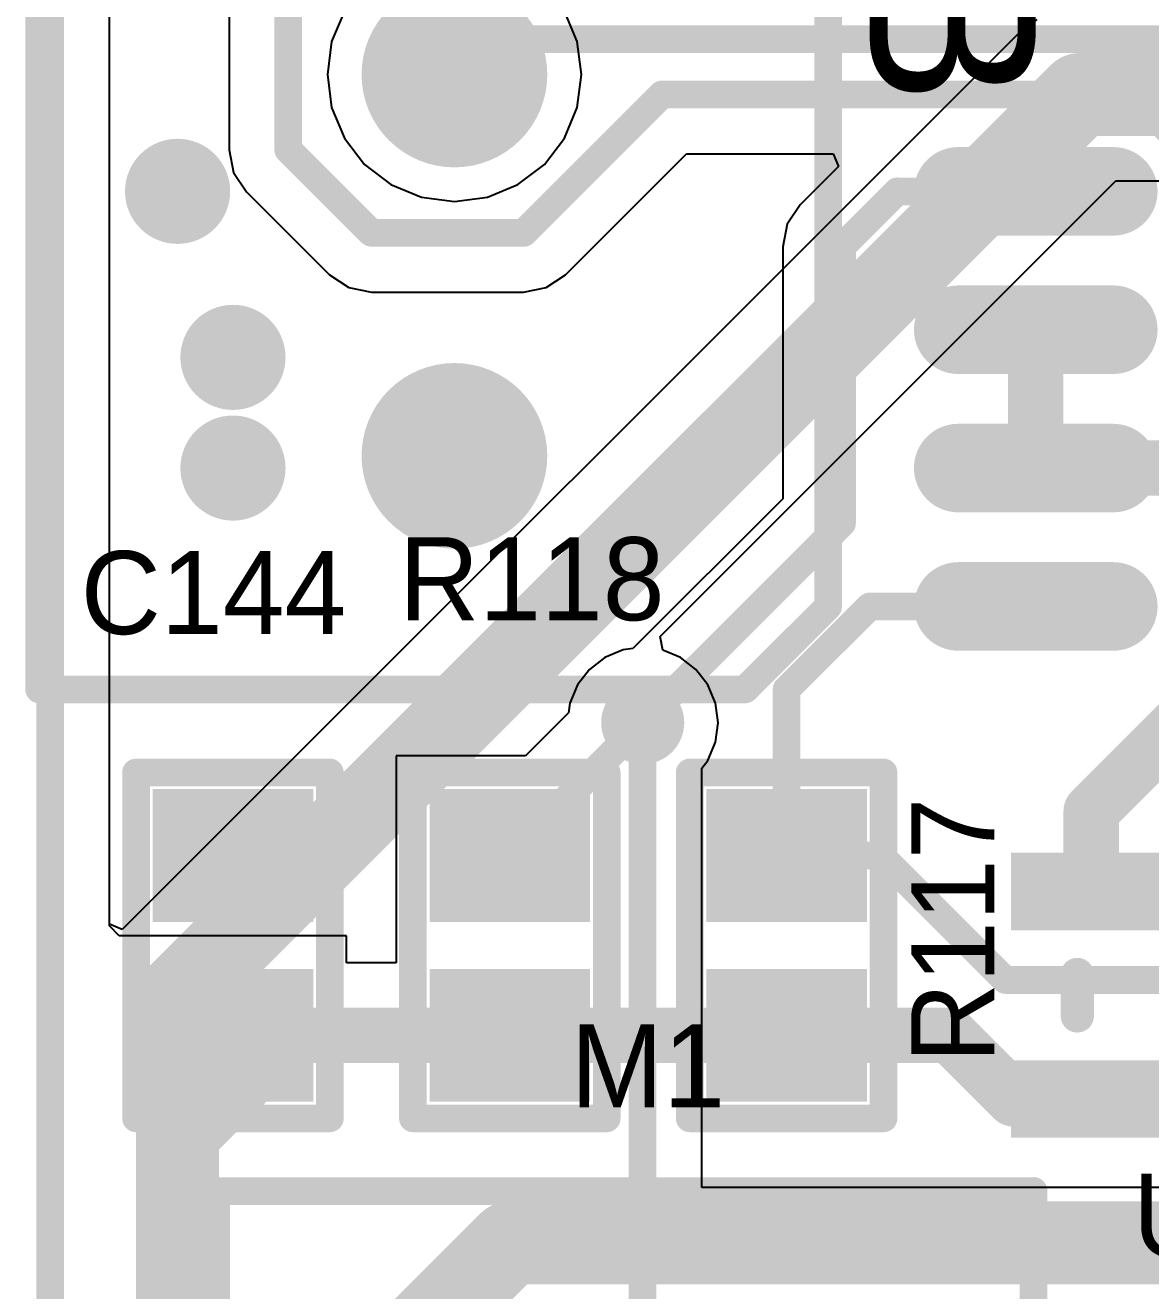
# Model space of a CAD drawing. Extents: x 1012 to 1122, y 1012 to 1122.
# Drawn here: x 1011.55 to 1021.88, y 1091.25 to 1102.87 of the extents above; entities that cross this region are included whole.
import ezdxf

# ---------------------------------------------------------------- set-up
doc = ezdxf.new("R2010")
doc.units = 0
doc.layers.get('0').update_dxf_attribs({"linetype": 'CONTINUOUS'})
for name, color, linetype in [('BOTTOMLAYER', 5, 'CONTINUOUS'), ('BOTTOMSOLDER', 6, 'CONTINUOUS'), ('KEEPOUTLAYER', 6, 'CONTINUOUS'), ('MECHANICAL1', 6, 'CONTINUOUS'), ('MULTILAYER', 9, 'CONTINUOUS'), ('TOPLAYER', 1, 'CONTINUOUS'), ('TOPOVERLAY', 2, 'CONTINUOUS'), ('TOPPASTE', 8, 'CONTINUOUS'), ('TOPSOLDER', 216, 'CONTINUOUS')]:
    doc.layers.add(name, color=color, linetype=linetype)

# ---------------------------------------------------------------- blocks, each defined once
blk = doc.blocks.new('CC0603_96')
at = {"layer": 'TOPLAYER'}
for points in [[(-0.508, -0.635), (0.508, -0.635), (-0.508, 0.635), (0.508, 0.635)], [(1.143, -0.635), (2.159, -0.635), (1.143, 0.635), (2.159, 0.635)]]:
    blk.add_solid(points, dxfattribs=at)
at = {"layer": 'TOPOVERLAY', "const_width": 0.254}
for points in [[(-0.762, 0.889), (-0.762, -0.889)], [(-0.762, 0.889), (-0.508, 0.889)], [(-0.508, 0.889), (2.413, 0.889)], [(2.413, 0.889), (2.413, -0.889)], [(-0.762, -0.889), (2.413, -0.889)]]:
    blk.add_lwpolyline(points, dxfattribs=at)
at = {"layer": 'TOPOVERLAY', "const_width": 0.127}
for points in [[(-0.8255, 0.889, 1), (-0.6985, 0.889, 1)], [(-0.8255, 0.889, 1), (-0.6985, 0.889, 1)], [(-0.5715, 0.889, 1), (-0.4445, 0.889, 1)], [(-0.5715, 0.889, 1), (-0.4445, 0.889, 1)], [(2.3495, 0.889, 1), (2.4765, 0.889, 1)], [(2.3495, 0.889, 1), (2.4765, 0.889, 1)], [(-0.8255, -0.889, 1), (-0.6985, -0.889, 1)], [(-0.8255, -0.889, 1), (-0.6985, -0.889, 1)], [(2.3495, -0.889, 1), (2.4765, -0.889, 1)], [(2.3495, -0.889, 1), (2.4765, -0.889, 1)]]:
    blk.add_lwpolyline(points, format="xyb", close=True, dxfattribs=at)
at = {"layer": 'TOPPASTE'}
for points in [[(-0.508, -0.635), (0.508, -0.635), (-0.508, 0.635), (0.508, 0.635)], [(1.143, -0.635), (2.159, -0.635), (1.143, 0.635), (2.159, 0.635)]]:
    blk.add_solid(points, dxfattribs=at)
at = {"layer": 'TOPSOLDER'}
for points in [[(-0.6096, -0.7366), (0.6096, -0.7366), (-0.6096, 0.7366), (0.6096, 0.7366)], [(1.0414, -0.7366), (2.2606, -0.7366), (1.0414, 0.7366), (2.2606, 0.7366)]]:
    blk.add_solid(points, dxfattribs=at)
blk = doc.blocks.new('ECH350H_3P_120')
at = {"layer": 'BOTTOMLAYER', "const_width": 0.75}
for points in [[(3.125, 0, 1), (3.875, 0, 1)], [(6.625, 0, 1), (7.375, 0, 1)]]:
    blk.add_lwpolyline(points, format="xyb", close=True, dxfattribs=at)
at = {"layer": 'BOTTOMLAYER'}
blk.add_solid([(-0.75, -0.75), (0.75, -0.75), (-0.75, 0.75), (0.75, 0.75)], dxfattribs=at)
at = {"layer": 'BOTTOMSOLDER', "const_width": 0.852}
for points in [[(3.074, 0, 1), (3.926, 0, 1)], [(6.574, 0, 1), (7.426, 0, 1)]]:
    blk.add_lwpolyline(points, format="xyb", close=True, dxfattribs=at)
at = {"layer": 'BOTTOMSOLDER'}
blk.add_solid([(-0.852, -0.852), (0.852, -0.852), (-0.852, 0.852), (0.852, 0.852)], dxfattribs=at)
at = {"layer": 'MULTILAYER', "const_width": 0.75}
for points in [[(3.125, 0, 1), (3.875, 0, 1)], [(6.625, 0, 1), (7.375, 0, 1)]]:
    blk.add_lwpolyline(points, format="xyb", close=True, dxfattribs=at)
at = {"layer": 'MULTILAYER'}
blk.add_solid([(-0.75, -0.75), (0.75, -0.75), (-0.75, 0.75), (0.75, 0.75)], dxfattribs=at)
at = {"layer": 'TOPLAYER', "const_width": 0.75}
for points in [[(3.125, 0, 1), (3.875, 0, 1)], [(6.625, 0, 1), (7.375, 0, 1)]]:
    blk.add_lwpolyline(points, format="xyb", close=True, dxfattribs=at)
at = {"layer": 'TOPLAYER'}
blk.add_solid([(-0.75, -0.75), (0.75, -0.75), (-0.75, 0.75), (0.75, 0.75)], dxfattribs=at)
at = {"layer": 'TOPOVERLAY', "const_width": 0.254}
for points in [[(0.762, 4.572), (-0.762, 4.572)], [(0, 3.81), (-0.762, 4.572)], [(0, 3.81), (0.762, 4.572)], [(-2.159, 2.667), (-1.397, 3.429)], [(8.382, 3.429), (-1.397, 3.429)], [(9.144, 2.667), (8.382, 3.429)], [(-2.159, -3.81), (-2.159, 2.667)], [(9.144, -3.81), (9.144, 2.667)], [(9.144, -3.81), (-2.159, -3.81)]]:
    blk.add_lwpolyline(points, dxfattribs=at)
at = {"layer": 'TOPOVERLAY', "const_width": 0.127}
for points in [[(-0.825, 4.572, 1), (-0.699, 4.572, 1)], [(-0.825, 4.572, 1), (-0.699, 4.572, 1)], [(0.699, 4.572, 1), (0.825, 4.572, 1)], [(0.699, 4.572, 1), (0.825, 4.572, 1)], [(-0.064, 3.81, 1), (0.064, 3.81, 1)], [(-0.064, 3.81, 1), (0.064, 3.81, 1)], [(-1.46, 3.429, 1), (-1.333, 3.429, 1)], [(-1.46, 3.429, 1), (-1.333, 3.429, 1)], [(8.319, 3.429, 1), (8.445, 3.429, 1)], [(8.319, 3.429, 1), (8.445, 3.429, 1)], [(-2.223, 2.667, 1), (-2.095, 2.667, 1)], [(-2.223, 2.667, 1), (-2.095, 2.667, 1)], [(9.08, 2.667, 1), (9.207, 2.667, 1)], [(9.08, 2.667, 1), (9.207, 2.667, 1)], [(-2.223, -3.81, 1), (-2.095, -3.81, 1)], [(-2.223, -3.81, 1), (-2.095, -3.81, 1)], [(9.08, -3.81, 1), (9.207, -3.81, 1)], [(9.08, -3.81, 1), (9.207, -3.81, 1)]]:
    blk.add_lwpolyline(points, format="xyb", close=True, dxfattribs=at)
at = {"layer": 'TOPSOLDER', "const_width": 0.852}
for points in [[(3.074, 0, 1), (3.926, 0, 1)], [(6.574, 0, 1), (7.426, 0, 1)]]:
    blk.add_lwpolyline(points, format="xyb", close=True, dxfattribs=at)
at = {"layer": 'TOPSOLDER'}
blk.add_solid([(-0.852, -0.852), (0.852, -0.852), (-0.852, 0.852), (0.852, 0.852)], dxfattribs=at)
blk = doc.blocks.new('NMH_SC_123')
at = {"layer": 'TOPOVERLAY', "const_width": 0.254}
for points in [[(17.5, 1.25), (-2, 1.25)], [(-2, -6.25), (-2, 1.25)], [(17.5, -6.25), (-2, -6.25)]]:
    blk.add_lwpolyline(points, dxfattribs=at)
at = {"layer": 'TOPOVERLAY', "const_width": 0.127}
for points in [[(-2.064, 1.25, 1), (-1.937, 1.25, 1)], [(-2.064, 1.25, 1), (-1.937, 1.25, 1)], [(-2.064, -6.25, 1), (-1.937, -6.25, 1)], [(-2.064, -6.25, 1), (-1.937, -6.25, 1)]]:
    blk.add_lwpolyline(points, format="xyb", close=True, dxfattribs=at)
blk = doc.blocks.new('CC0603_215')
at = {"layer": 'TOPLAYER'}
for points in [[(-0.508, -0.635), (0.508, -0.635), (-0.508, 0.635), (0.508, 0.635)], [(1.143, -0.635), (2.159, -0.635), (1.143, 0.635), (2.159, 0.635)]]:
    blk.add_solid(points, dxfattribs=at)
at = {"layer": 'TOPOVERLAY', "const_width": 0.254}
for points in [[(-0.762, -0.889), (-0.762, 0.889)], [(-0.508, 0.889), (-0.762, 0.889)], [(2.413, 0.889), (-0.508, 0.889)], [(2.413, -0.889), (2.413, 0.889)], [(2.413, -0.889), (-0.762, -0.889)]]:
    blk.add_lwpolyline(points, dxfattribs=at)
at = {"layer": 'TOPOVERLAY', "const_width": 0.127}
for points in [[(-0.8255, 0.889, 1), (-0.6985, 0.889, 1)], [(-0.8255, 0.889, 1), (-0.6985, 0.889, 1)], [(-0.5715, 0.889, 1), (-0.4445, 0.889, 1)], [(-0.5715, 0.889, 1), (-0.4445, 0.889, 1)], [(2.3495, 0.889, 1), (2.4765, 0.889, 1)], [(2.3495, 0.889, 1), (2.4765, 0.889, 1)], [(-0.8255, -0.889, 1), (-0.6985, -0.889, 1)], [(-0.8255, -0.889, 1), (-0.6985, -0.889, 1)], [(2.3495, -0.889, 1), (2.4765, -0.889, 1)], [(2.3495, -0.889, 1), (2.4765, -0.889, 1)]]:
    blk.add_lwpolyline(points, format="xyb", close=True, dxfattribs=at)
at = {"layer": 'TOPPASTE'}
for points in [[(-0.508, -0.635), (0.508, -0.635), (-0.508, 0.635), (0.508, 0.635)], [(1.143, -0.635), (2.159, -0.635), (1.143, 0.635), (2.159, 0.635)]]:
    blk.add_solid(points, dxfattribs=at)
at = {"layer": 'TOPSOLDER'}
for points in [[(-0.6096, -0.7366), (0.6096, -0.7366), (-0.6096, 0.7366), (0.6096, 0.7366)], [(1.0414, -0.7366), (2.2606, -0.7366), (1.0414, 0.7366), (2.2606, 0.7366)]]:
    blk.add_solid(points, dxfattribs=at)
blk = doc.blocks.new('CC0603_216')
at = {"layer": 'TOPLAYER'}
for points in [[(-0.508, -0.635), (0.508, -0.635), (-0.508, 0.635), (0.508, 0.635)], [(1.143, -0.635), (2.159, -0.635), (1.143, 0.635), (2.159, 0.635)]]:
    blk.add_solid(points, dxfattribs=at)
at = {"layer": 'TOPOVERLAY', "const_width": 0.254}
for points in [[(-0.762, 0.889), (-0.762, -0.889)], [(-0.762, 0.889), (-0.508, 0.889)], [(-0.508, 0.889), (2.413, 0.889)], [(2.413, 0.889), (2.413, -0.889)], [(-0.762, -0.889), (2.413, -0.889)]]:
    blk.add_lwpolyline(points, dxfattribs=at)
at = {"layer": 'TOPOVERLAY', "const_width": 0.127}
for points in [[(-0.8255, 0.889, 1), (-0.6985, 0.889, 1)], [(-0.8255, 0.889, 1), (-0.6985, 0.889, 1)], [(-0.5715, 0.889, 1), (-0.4445, 0.889, 1)], [(-0.5715, 0.889, 1), (-0.4445, 0.889, 1)], [(2.3495, 0.889, 1), (2.4765, 0.889, 1)], [(2.3495, 0.889, 1), (2.4765, 0.889, 1)], [(-0.8255, -0.889, 1), (-0.6985, -0.889, 1)], [(-0.8255, -0.889, 1), (-0.6985, -0.889, 1)], [(2.3495, -0.889, 1), (2.4765, -0.889, 1)], [(2.3495, -0.889, 1), (2.4765, -0.889, 1)]]:
    blk.add_lwpolyline(points, format="xyb", close=True, dxfattribs=at)
at = {"layer": 'TOPPASTE'}
for points in [[(-0.508, -0.635), (0.508, -0.635), (-0.508, 0.635), (0.508, 0.635)], [(1.143, -0.635), (2.159, -0.635), (1.143, 0.635), (2.159, 0.635)]]:
    blk.add_solid(points, dxfattribs=at)
at = {"layer": 'TOPSOLDER'}
for points in [[(-0.6096, -0.7366), (0.6096, -0.7366), (-0.6096, 0.7366), (0.6096, 0.7366)], [(1.0414, -0.7366), (2.2606, -0.7366), (1.0414, 0.7366), (2.2606, 0.7366)]]:
    blk.add_solid(points, dxfattribs=at)
blk = doc.blocks.new('SOT_23_5_245')
at = {"layer": 'TOPLAYER'}
for points in [[(-2.159, -0.635), (-1.651, -0.635), (-2.159, 0.635), (-1.651, 0.635)], [(-1.1938, -0.635), (-0.6858, -0.635), (-1.1938, 0.635), (-0.6858, 0.635)], [(-0.254, -0.635), (0.254, -0.635), (-0.254, 0.635), (0.254, 0.635)], [(-2.159, -3.175), (-1.651, -3.175), (-2.159, -1.905), (-1.651, -1.905)], [(-0.254, -3.175), (0.254, -3.175), (-0.254, -1.905), (0.254, -1.905)]]:
    blk.add_solid(points, dxfattribs=at)
at = {"layer": 'TOPOVERLAY', "const_width": 0.3048}
blk.add_lwpolyline([(-0.762, -2.667), (-1.143, -2.667)], dxfattribs=at)
at = {"layer": 'TOPOVERLAY', "const_width": 0.1524}
for points in [[(-1.2192, -2.667, 1), (-1.0668, -2.667, 1)], [(-0.8382, -2.667, 1), (-0.6858, -2.667, 1)]]:
    blk.add_lwpolyline(points, format="xyb", close=True, dxfattribs=at)
at = {"layer": 'TOPPASTE'}
for points in [[(-2.159, -0.635), (-1.651, -0.635), (-2.159, 0.635), (-1.651, 0.635)], [(-1.1938, -0.635), (-0.6858, -0.635), (-1.1938, 0.635), (-0.6858, 0.635)], [(-0.254, -0.635), (0.254, -0.635), (-0.254, 0.635), (0.254, 0.635)], [(-2.159, -3.175), (-1.651, -3.175), (-2.159, -1.905), (-1.651, -1.905)], [(-0.254, -3.175), (0.254, -3.175), (-0.254, -1.905), (0.254, -1.905)]]:
    blk.add_solid(points, dxfattribs=at)
at = {"layer": 'TOPSOLDER'}
for points in [[(-2.2606, -0.7366), (-1.5494, -0.7366), (-2.2606, 0.7366), (-1.5494, 0.7366)], [(-1.2954, -0.7366), (-0.5842, -0.7366), (-1.2954, 0.7366), (-0.5842, 0.7366)], [(-0.3556, -0.7366), (0.3556, -0.7366), (-0.3556, 0.7366), (0.3556, 0.7366)], [(-2.2606, -3.2766), (-1.5494, -3.2766), (-2.2606, -1.8034), (-1.5494, -1.8034)], [(-0.3556, -3.2766), (0.3556, -3.2766), (-0.3556, -1.8034), (0.3556, -1.8034)]]:
    blk.add_solid(points, dxfattribs=at)
blk = doc.blocks.new('SO_8_246')
at = {"layer": 'TOPLAYER', "const_width": 0.6096}
for points in [[(0.7112, 0), (-0.7112, 0)], [(6.2992, 0), (4.8768, 0)], [(0.7112, -1.27), (-0.7112, -1.27)], [(6.2992, -1.27), (4.8768, -1.27)], [(0.7112, -2.54), (-0.7112, -2.54)], [(6.2992, -2.54), (4.8768, -2.54)], [(0.7112, -3.81), (-0.7112, -3.81)], [(6.2992, -3.81), (4.8768, -3.81)]]:
    blk.add_lwpolyline(points, dxfattribs=at)
at = {"layer": 'TOPLAYER', "const_width": 0.3048}
for points in [[(-0.8636, 0, 1), (-0.5588, 0, 1)], [(0.5588, 0, 1), (0.8636, 0, 1)], [(4.7244, 0, 1), (5.0292, 0, 1)], [(6.1468, 0, 1), (6.4516, 0, 1)], [(-0.8636, -1.27, 1), (-0.5588, -1.27, 1)], [(0.5588, -1.27, 1), (0.8636, -1.27, 1)], [(4.7244, -1.27, 1), (5.0292, -1.27, 1)], [(6.1468, -1.27, 1), (6.4516, -1.27, 1)], [(-0.8636, -2.54, 1), (-0.5588, -2.54, 1)], [(0.5588, -2.54, 1), (0.8636, -2.54, 1)], [(4.7244, -2.54, 1), (5.0292, -2.54, 1)], [(6.1468, -2.54, 1), (6.4516, -2.54, 1)], [(-0.8636, -3.81, 1), (-0.5588, -3.81, 1)], [(0.5588, -3.81, 1), (0.8636, -3.81, 1)], [(4.7244, -3.81, 1), (5.0292, -3.81, 1)], [(6.1468, -3.81, 1), (6.4516, -3.81, 1)]]:
    blk.add_lwpolyline(points, format="xyb", close=True, dxfattribs=at)
at = {"layer": 'TOPOVERLAY', "const_width": 0.254}
for points in [[(1.524, -4.445), (1.524, 0.635)], [(1.524, 0.635), (2.159, 0.635)], [(3.429, 0.635), (4.064, 0.635)], [(4.064, -4.445), (4.064, 0.635)], [(1.524, -4.445), (4.064, -4.445)]]:
    blk.add_lwpolyline(points, dxfattribs=at)
at = {"layer": 'TOPOVERLAY', "const_width": 0.127}
for points in [[(1.4605, 0.635, 1), (1.5875, 0.635, 1)], [(1.4605, 0.635, 1), (1.5875, 0.635, 1)], [(2.0955, 0.635, 1), (2.2225, 0.635, 1)], [(2.0955, 0.635, 1), (2.2225, 0.635, 1)], [(3.3655, 0.635, 1), (3.4925, 0.635, 1)], [(3.3655, 0.635, 1), (3.4925, 0.635, 1)], [(4.0005, 0.635, 1), (4.1275, 0.635, 1)], [(4.0005, 0.635, 1), (4.1275, 0.635, 1)], [(1.4605, -4.445, 1), (1.5875, -4.445, 1)], [(1.4605, -4.445, 1), (1.5875, -4.445, 1)], [(4.0005, -4.445, 1), (4.1275, -4.445, 1)], [(4.0005, -4.445, 1), (4.1275, -4.445, 1)]]:
    blk.add_lwpolyline(points, format="xyb", close=True, dxfattribs=at)
at = {"layer": 'TOPOVERLAY', "const_width": 0.254}
blk.add_lwpolyline([(3.429, 0.635, -1), (2.159, 0.635)], format="xyb", dxfattribs=at)
at = {"layer": 'TOPPASTE', "const_width": 0.6096}
for points in [[(0.7112, 0), (-0.7112, 0)], [(6.2992, 0), (4.8768, 0)], [(0.7112, -1.27), (-0.7112, -1.27)], [(6.2992, -1.27), (4.8768, -1.27)], [(0.7112, -2.54), (-0.7112, -2.54)], [(6.2992, -2.54), (4.8768, -2.54)], [(0.7112, -3.81), (-0.7112, -3.81)], [(6.2992, -3.81), (4.8768, -3.81)]]:
    blk.add_lwpolyline(points, dxfattribs=at)
at = {"layer": 'TOPPASTE', "const_width": 0.3048}
for points in [[(-0.8636, 0, 1), (-0.5588, 0, 1)], [(0.5588, 0, 1), (0.8636, 0, 1)], [(4.7244, 0, 1), (5.0292, 0, 1)], [(6.1468, 0, 1), (6.4516, 0, 1)], [(-0.8636, -1.27, 1), (-0.5588, -1.27, 1)], [(0.5588, -1.27, 1), (0.8636, -1.27, 1)], [(4.7244, -1.27, 1), (5.0292, -1.27, 1)], [(6.1468, -1.27, 1), (6.4516, -1.27, 1)], [(-0.8636, -2.54, 1), (-0.5588, -2.54, 1)], [(0.5588, -2.54, 1), (0.8636, -2.54, 1)], [(4.7244, -2.54, 1), (5.0292, -2.54, 1)], [(6.1468, -2.54, 1), (6.4516, -2.54, 1)], [(-0.8636, -3.81, 1), (-0.5588, -3.81, 1)], [(0.5588, -3.81, 1), (0.8636, -3.81, 1)], [(4.7244, -3.81, 1), (5.0292, -3.81, 1)], [(6.1468, -3.81, 1), (6.4516, -3.81, 1)]]:
    blk.add_lwpolyline(points, format="xyb", close=True, dxfattribs=at)
at = {"layer": 'TOPSOLDER', "const_width": 0.8128}
for points in [[(0.7112, 0), (-0.7112, 0)], [(6.2992, 0), (4.8768, 0)], [(0.7112, -1.27), (-0.7112, -1.27)], [(6.2992, -1.27), (4.8768, -1.27)], [(0.7112, -2.54), (-0.7112, -2.54)], [(6.2992, -2.54), (4.8768, -2.54)], [(0.7112, -3.81), (-0.7112, -3.81)], [(6.2992, -3.81), (4.8768, -3.81)]]:
    blk.add_lwpolyline(points, dxfattribs=at)
at = {"layer": 'TOPSOLDER', "const_width": 0.4064}
for points in [[(-0.9144, 0, 1), (-0.508, 0, 1)], [(0.508, 0, 1), (0.9144, 0, 1)], [(4.6736, 0, 1), (5.08, 0, 1)], [(6.096, 0, 1), (6.5024, 0, 1)], [(-0.9144, -1.27, 1), (-0.508, -1.27, 1)], [(0.508, -1.27, 1), (0.9144, -1.27, 1)], [(4.6736, -1.27, 1), (5.08, -1.27, 1)], [(6.096, -1.27, 1), (6.5024, -1.27, 1)], [(-0.9144, -2.54, 1), (-0.508, -2.54, 1)], [(0.508, -2.54, 1), (0.9144, -2.54, 1)], [(4.6736, -2.54, 1), (5.08, -2.54, 1)], [(6.096, -2.54, 1), (6.5024, -2.54, 1)], [(-0.9144, -3.81, 1), (-0.508, -3.81, 1)], [(0.508, -3.81, 1), (0.9144, -3.81, 1)], [(4.6736, -3.81, 1), (5.08, -3.81, 1)], [(6.096, -3.81, 1), (6.5024, -3.81, 1)]]:
    blk.add_lwpolyline(points, format="xyb", close=True, dxfattribs=at)

msp = doc.modelspace()

# ---------------------------------------------------------------- linework, layer by layer
at = {"layer": 'BOTTOMLAYER'}
for p, q in [((1012.326, 1094.616), (1012.326, 1118.795)), ((1014.482, 1102.999), (1014.365, 1102.718)), ((1016.619, 1102.718), (1016.502, 1102.999)), ((1020.835, 1102.921), (1020.671, 1102.795)), ((1020.671, 1102.795), (1012.444, 1094.567)), ((1014.365, 1102.718), (1014.326, 1102.416)), ((1016.658, 1102.416), (1016.619, 1102.718)), ((1020.671, 1102.795), (1020.671, 1102.795)), ((1014.326, 1102.416), (1014.365, 1102.114)), ((1016.619, 1102.114), (1016.658, 1102.416)), ((1014.365, 1102.114), (1014.482, 1101.833)), ((1016.502, 1101.833), (1016.619, 1102.114)), ((1014.482, 1101.833), (1014.667, 1101.591)), ((1016.317, 1101.591), (1016.502, 1101.833)), ((1014.667, 1101.591), (1014.909, 1101.406)), ((1016.075, 1101.406), (1016.317, 1101.591)), ((1017.38, 1097.257), (1021.561, 1101.439)), ((1021.561, 1101.439), (1062.228, 1101.439)), ((1014.909, 1101.406), (1015.19, 1101.289)), ((1015.794, 1101.289), (1016.075, 1101.406)), ((1015.19, 1101.289), (1015.492, 1101.25)), ((1015.492, 1101.25), (1015.794, 1101.289)), ((1017.405, 1097.133), (1017.38, 1097.257)), ((1017.565, 1097.066), (1017.405, 1097.133)), ((1017.708, 1096.956), (1017.565, 1097.066)), ((1017.818, 1096.813), (1017.708, 1096.956)), ((1017.887, 1096.646), (1017.818, 1096.813)), ((1017.911, 1096.467), (1017.887, 1096.646)), ((1017.887, 1096.288), (1017.911, 1096.467)), ((1017.818, 1096.121), (1017.887, 1096.288)), ((1017.763, 1096.049), (1017.818, 1096.121)), ((1017.763, 1092.2), (1017.763, 1096.049)), ((1012.444, 1094.567), (1012.326, 1094.616)), ((1034.775, 1092.2), (1017.763, 1092.2))]:
    msp.add_line(p, q, dxfattribs=at)
for points, const_width in [([(1012.952, 1093.953), (1021.232, 1102.233)], 0.762), ([(1021.232, 1102.233), (1062.228, 1102.233)], 0.762), ([(1017.219, 1087.806), (1017.219, 1096.467)], 0.254), ([(1012.952, 1028.344), (1012.952, 1093.953)], 0.762)]:
    msp.add_lwpolyline(points, dxfattribs=dict(at, const_width=const_width))
for points, const_width in [([(1021.042, 1102.233, 1), (1021.423, 1102.233, 1)], 0.381), ([(1021.042, 1102.233, 1), (1021.423, 1102.233, 1)], 0.381), ([(1012.761, 1101.344, 1), (1013.143, 1101.344, 1)], 0.381), ([(1013.269, 1099.82, 1), (1013.65, 1099.82, 1)], 0.381), ([(1013.269, 1098.804, 1), (1013.65, 1098.804, 1)], 0.381), ([(1017.08, 1096.467, 1), (1017.359, 1096.467, 1)], 0.279), ([(1017.156, 1096.467, 1), (1017.283, 1096.467, 1)], 0.127), ([(1012.761, 1093.953, 1), (1013.143, 1093.953, 1)], 0.381), ([(1012.761, 1093.953, 1), (1013.143, 1093.953, 1)], 0.381), ([(1012.812, 1092.708, 1), (1013.092, 1092.708, 1)], 0.279)]:
    msp.add_lwpolyline(points, format="xyb", close=True, dxfattribs=dict(at, const_width=const_width))
at = {"layer": 'BOTTOMSOLDER'}
for points, const_width in [([(1012.711, 1101.344, 1), (1013.193, 1101.344, 1)], 0.483), ([(1013.219, 1099.82, 1), (1013.701, 1099.82, 1)], 0.483), ([(1013.219, 1098.804, 1), (1013.701, 1098.804, 1)], 0.483), ([(1017.029, 1096.467, 1), (1017.41, 1096.467, 1)], 0.381), ([(1012.761, 1092.708, 1), (1013.143, 1092.708, 1)], 0.381)]:
    msp.add_lwpolyline(points, format="xyb", close=True, dxfattribs=dict(at, const_width=const_width))
at = {"layer": 'KEEPOUTLAYER', "const_width": 0.254}
msp.add_lwpolyline([(1011.782, 1014.795), (1011.782, 1118.795)], dxfattribs=at)
at = {"layer": 'MECHANICAL1', "const_width": 0.254}
msp.add_lwpolyline([(1011.782, 1014.795), (1011.782, 1118.795)], dxfattribs=at)
at = {"layer": 'MULTILAYER'}
for points, const_width in [([(1012.761, 1101.344, 1), (1013.143, 1101.344, 1)], 0.381), ([(1013.269, 1099.82, 1), (1013.65, 1099.82, 1)], 0.381), ([(1013.269, 1098.804, 1), (1013.65, 1098.804, 1)], 0.381), ([(1017.08, 1096.467, 1), (1017.359, 1096.467, 1)], 0.279), ([(1012.812, 1092.708, 1), (1013.092, 1092.708, 1)], 0.279)]:
    msp.add_lwpolyline(points, format="xyb", close=True, dxfattribs=dict(at, const_width=const_width))
at = {"layer": 'TOPLAYER'}
for p, q in [((1012.326, 1094.601), (1012.326, 1118.795)), ((1013.424, 1104.392), (1013.424, 1101.725)), ((1013.424, 1101.725), (1013.466, 1101.517)), ((1016.512, 1100.578), (1017.622, 1101.689)), ((1017.622, 1101.689), (1018.966, 1101.689)), ((1018.966, 1101.689), (1019.015, 1101.572)), ((1019.015, 1101.572), (1018.663, 1101.221)), ((1013.466, 1101.517), (1013.583, 1101.34)), ((1013.583, 1101.34), (1014.345, 1100.578)), ((1018.663, 1101.221), (1018.546, 1101.044)), ((1018.546, 1101.044), (1018.504, 1100.836)), ((1018.504, 1100.836), (1018.504, 1098.521)), ((1014.345, 1100.578), (1014.522, 1100.461)), ((1016.335, 1100.461), (1016.512, 1100.578)), ((1014.522, 1100.461), (1014.73, 1100.419)), ((1014.73, 1100.419), (1016.127, 1100.419)), ((1016.127, 1100.419), (1016.335, 1100.461)), ((1018.504, 1098.521), (1017.13, 1097.147)), ((1017.13, 1097.147), (1017.04, 1097.135)), ((1016.873, 1097.066), (1016.73, 1096.956)), ((1017.04, 1097.135), (1016.873, 1097.066)), ((1016.73, 1096.956), (1016.62, 1096.813)), ((1016.62, 1096.813), (1016.551, 1096.646)), ((1016.539, 1096.556), (1016.145, 1096.162)), ((1016.551, 1096.646), (1016.539, 1096.556)), ((1016.145, 1096.162), (1014.959, 1096.162)), ((1014.959, 1096.162), (1014.959, 1094.334)), ((1012.416, 1094.511), (1012.326, 1094.601)), ((1012.419, 1094.511), (1012.416, 1094.511)), ((1014.501, 1094.511), (1012.419, 1094.511)), ((1012.419, 1094.511), (1012.419, 1094.511)), ((1014.501, 1094.263), (1014.501, 1094.511)), ((1014.959, 1094.263), (1014.501, 1094.263)), ((1014.959, 1094.334), (1014.959, 1094.263))]:
    msp.add_line(p, q, dxfattribs=at)
for points, const_width in [([(1013.968, 1101.725), (1013.968, 1104.392)], 0.254), ([(1015.492, 1102.416), (1015.817, 1102.741)], 0.254), ([(1015.817, 1102.741), (1022.045, 1102.741)], 0.254), ([(1016.127, 1100.963), (1017.397, 1102.233)], 0.254), ([(1017.397, 1102.233), (1021.715, 1102.233)], 0.254), ([(1021.715, 1102.233), (1025.144, 1098.804)], 0.254), ([(1013.968, 1101.725), (1014.73, 1100.963)], 0.254), ([(1019.048, 1100.836), (1019.556, 1101.344)], 0.254), ([(1019.556, 1101.344), (1020.826, 1101.344)], 0.254), ([(1014.73, 1100.963), (1016.127, 1100.963)], 0.254), ([(1019.048, 1098.296), (1019.048, 1100.836)], 0.254), ([(1020.826, 1098.804), (1020.826, 1100.074)], 0.508), ([(1020.826, 1098.804), (1022.35, 1098.804)], 0.508), ([(1017.219, 1096.467), (1019.048, 1098.296)], 0.254), ([(1018.54, 1096.772), (1019.302, 1097.534)], 0.254), ([(1019.302, 1097.534), (1020.826, 1097.534)], 0.254), ([(1021.334, 1095.654), (1022.858, 1097.178)], 0.508), ([(1018.54, 1095.248), (1018.54, 1096.772)], 0.254), ([(1016, 1095.248), (1017.219, 1096.467)], 0.254), ([(1021.334, 1094.918), (1021.334, 1095.654)], 0.508), ([(1018.54, 1095.248), (1019.404, 1095.248)], 0.254), ([(1019.404, 1095.248), (1020.547, 1094.105)], 0.254), ([(1020.547, 1094.105), (1022.096, 1094.105)], 0.254), ([(1013.46, 1093.216), (1013.46, 1093.597)], 0.762), ([(1013.46, 1093.597), (1020.039, 1093.597)], 0.508), ([(1020.039, 1093.597), (1020.623, 1093.013)], 0.508), ([(1012.952, 1092.708), (1013.46, 1093.216)], 0.762), ([(1020.623, 1093.013), (1021.334, 1093.013)], 0.508), ([(1014.984, 1090.676), (1016, 1091.692)], 0.762), ([(1016, 1091.692), (1032.256, 1091.692)], 0.762)]:
    msp.add_lwpolyline(points, dxfattribs=dict(at, const_width=const_width))
for points, const_width in [([(1015.754, 1102.741, 1), (1015.881, 1102.741, 1)], 0.127), ([(1015.754, 1102.741, 1), (1015.881, 1102.741, 1)], 0.127), ([(1015.428, 1102.416, 1), (1015.556, 1102.416, 1)], 0.127), ([(1017.333, 1102.233, 1), (1017.461, 1102.233, 1)], 0.127), ([(1017.333, 1102.233, 1), (1017.461, 1102.233, 1)], 0.127), ([(1021.652, 1102.233, 1), (1021.779, 1102.233, 1)], 0.127), ([(1021.652, 1102.233, 1), (1021.779, 1102.233, 1)], 0.127), ([(1013.904, 1101.725, 1), (1014.032, 1101.725, 1)], 0.127), ([(1013.904, 1101.725, 1), (1014.032, 1101.725, 1)], 0.127), ([(1012.761, 1101.344, 1), (1013.143, 1101.344, 1)], 0.381), ([(1019.492, 1101.344, 1), (1019.62, 1101.344, 1)], 0.127), ([(1019.492, 1101.344, 1), (1019.62, 1101.344, 1)], 0.127), ([(1020.763, 1101.344, 1), (1020.889, 1101.344, 1)], 0.127), ([(1014.667, 1100.963, 1), (1014.793, 1100.963, 1)], 0.127), ([(1014.667, 1100.963, 1), (1014.793, 1100.963, 1)], 0.127), ([(1016.063, 1100.963, 1), (1016.191, 1100.963, 1)], 0.127), ([(1016.063, 1100.963, 1), (1016.191, 1100.963, 1)], 0.127), ([(1018.985, 1100.836, 1), (1019.111, 1100.836, 1)], 0.127), ([(1018.985, 1100.836, 1), (1019.111, 1100.836, 1)], 0.127), ([(1020.699, 1100.074, 1), (1020.953, 1100.074, 1)], 0.254), ([(1013.269, 1099.82, 1), (1013.65, 1099.82, 1)], 0.381), ([(1013.269, 1098.804, 1), (1013.65, 1098.804, 1)], 0.381), ([(1020.699, 1098.804, 1), (1020.953, 1098.804, 1)], 0.254), ([(1020.699, 1098.804, 1), (1020.953, 1098.804, 1)], 0.254), ([(1018.985, 1098.296, 1), (1019.111, 1098.296, 1)], 0.127), ([(1018.985, 1098.296, 1), (1019.111, 1098.296, 1)], 0.127), ([(1019.239, 1097.534, 1), (1019.365, 1097.534, 1)], 0.127), ([(1019.239, 1097.534, 1), (1019.365, 1097.534, 1)], 0.127), ([(1020.763, 1097.534, 1), (1020.889, 1097.534, 1)], 0.127), ([(1018.476, 1096.772, 1), (1018.604, 1096.772, 1)], 0.127), ([(1018.476, 1096.772, 1), (1018.604, 1096.772, 1)], 0.127), ([(1017.08, 1096.467, 1), (1017.359, 1096.467, 1)], 0.279), ([(1017.156, 1096.467, 1), (1017.283, 1096.467, 1)], 0.127), ([(1017.156, 1096.467, 1), (1017.283, 1096.467, 1)], 0.127), ([(1021.207, 1095.654, 1), (1021.461, 1095.654, 1)], 0.254), ([(1021.207, 1095.654, 1), (1021.461, 1095.654, 1)], 0.254), ([(1015.937, 1095.248, 1), (1016.063, 1095.248, 1)], 0.127), ([(1018.476, 1095.248, 1), (1018.604, 1095.248, 1)], 0.127), ([(1018.476, 1095.248, 1), (1018.604, 1095.248, 1)], 0.127), ([(1019.34, 1095.248, 1), (1019.467, 1095.248, 1)], 0.127), ([(1019.34, 1095.248, 1), (1019.467, 1095.248, 1)], 0.127), ([(1021.207, 1094.918, 1), (1021.461, 1094.918, 1)], 0.254), ([(1020.483, 1094.105, 1), (1020.61, 1094.105, 1)], 0.127), ([(1020.483, 1094.105, 1), (1020.61, 1094.105, 1)], 0.127), ([(1013.269, 1093.597, 1), (1013.65, 1093.597, 1)], 0.381), ([(1013.333, 1093.597, 1), (1013.587, 1093.597, 1)], 0.254), ([(1019.912, 1093.597, 1), (1020.166, 1093.597, 1)], 0.254), ([(1019.912, 1093.597, 1), (1020.166, 1093.597, 1)], 0.254), ([(1013.269, 1093.216, 1), (1013.65, 1093.216, 1)], 0.381), ([(1013.269, 1093.216, 1), (1013.65, 1093.216, 1)], 0.381), ([(1020.496, 1093.013, 1), (1020.75, 1093.013, 1)], 0.254), ([(1020.496, 1093.013, 1), (1020.75, 1093.013, 1)], 0.254), ([(1021.207, 1093.013, 1), (1021.461, 1093.013, 1)], 0.254), ([(1012.761, 1092.708, 1), (1013.143, 1092.708, 1)], 0.381), ([(1012.812, 1092.708, 1), (1013.092, 1092.708, 1)], 0.279), ([(1015.809, 1091.692, 1), (1016.191, 1091.692, 1)], 0.381), ([(1015.809, 1091.692, 1), (1016.191, 1091.692, 1)], 0.381)]:
    msp.add_lwpolyline(points, format="xyb", close=True, dxfattribs=dict(at, const_width=const_width))
at = {"layer": 'TOPSOLDER'}
for points, const_width in [([(1012.711, 1101.344, 1), (1013.193, 1101.344, 1)], 0.483), ([(1013.219, 1099.82, 1), (1013.701, 1099.82, 1)], 0.483), ([(1013.219, 1098.804, 1), (1013.701, 1098.804, 1)], 0.483), ([(1017.029, 1096.467, 1), (1017.41, 1096.467, 1)], 0.381), ([(1012.761, 1092.708, 1), (1013.143, 1092.708, 1)], 0.381)]:
    msp.add_lwpolyline(points, format="xyb", close=True, dxfattribs=dict(at, const_width=const_width))

# ---------------------------------------------------------------- block references
for name, p, rotation in [('ECH350H_3P_120', (1015.492, 1105.916), 270), ('SO_8_246', (1020.826, 1101.344), 360), ('CC0603_96', (1013.46, 1093.597), 90), ('CC0603_216', (1016, 1093.597), 90), ('CC0603_215', (1018.54, 1095.248), 270), ('SOT_23_5_245', (1023.874, 1093.013), 270), ('NMH_SC_123', (1019.556, 1090.168), 270)]:
    msp.add_blockref(name, p, dxfattribs=dict(rotation=rotation))

# ---------------------------------------------------------------- texts
at = {"layer": 'TOPOVERLAY'}
for s, height, rotation, p in [('B', 1.524, 270, (1019.302, 1103.503)), ('R117', 0.762, 90, (1020.445, 1093.343))]:
    msp.add_text(s, height=height, rotation=rotation, dxfattribs=at).set_placement(p)
for s, p in [('R118', (1014.984, 1097.407)), ('C144', (1012.063, 1097.28)), ('M1', (1016.559, 1092.937)), ('U17', (1021.715, 1091.565))]:
    msp.add_text(s, height=0.762, dxfattribs=at).set_placement(p)

doc.saveas('drawing.dxf')
